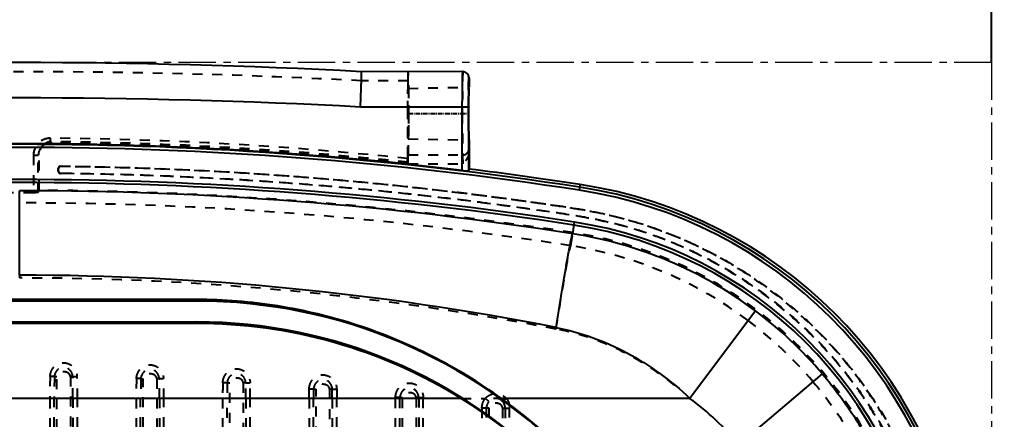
# Model space of a CAD drawing. Header units: millimetres. Extents: x 1937 to 4271, y -9032 to 1737.
# Drawn here: x 2791.8 to 2951.5, y 17.4 to 83 of the extents above; entities that cross this region are included whole.
import ezdxf

# ---------------------------------------------------------------- set-up
doc = ezdxf.new("R2010")
doc.units = ezdxf.units.MM
doc.header["$LTSCALE"] = 16.335
doc.header["$PDMODE"] = 3
doc.header["$PDSIZE"] = 0.3125
doc.linetypes.add('CENTER', pattern=[0.6, 0.375, -0.075, 0.075, -0.075])
doc.linetypes.add('HIDDEN', pattern=[0.2, 0.1, -0.1])
doc.layers.get('0').update_dxf_attribs({"linetype": 'CONTINUOUS'})
doc.layers.get('Defpoints').update_dxf_attribs({"linetype": 'CONTINUOUS'})
doc.layers.add('center', color=1, linetype='CENTER', lineweight=9)
doc.layers.add('DEFAULT_2', color=8, linetype='HIDDEN')
doc.styles.get("Standard").update_dxf_attribs({"font": 'txt', "width": 0.8})
doc.dimstyles.get("Standard").update_dxf_attribs({"dimtxt": 0.15625, "dimasz": 0.1875, "dimexe": 0.125, "dimexo": 0.0625, "dimtad": 0, "dimtih": 1, "dimtoh": 1, "dimdsep": 46, "dimtxsty": 'Standard', "dimcen": 0.09, "dimadec": 0, "dimazin": 0, "dimtp": 0.01, "dimtm": 0.01, "dimtfac": 1, "dimtofl": 0, "dimtmove": 0, "dimatfit": 3, "dimfxl": 0, "dimtolj": 1, "dimarcsym": 0})

# ---------------------------------------------------------------- blocks, each defined once
blk = doc.blocks.new('*D0')
at = {"color": 6, "lineweight": -2}
for p, q in [((2632.11, 75.97), (2632.11, 106.01)), ((2642.11, 106.01), (2702.04, 106.01)), ((2941.48, 106.01), (2739.37, 106.01)), ((2951.48, 75.97), (2951.48, 106.01))]:
    blk.add_line(p, q, dxfattribs=at)
at = {"color": 6}
for points in [[(2642.11, 107.68), (2642.11, 104.34), (2632.11, 106.01)], [(2941.48, 107.68), (2941.48, 104.34), (2951.48, 106.01)]]:
    blk.add_solid(points, dxfattribs=at)
at = {"layer": 'Defpoints', "color": 0}
for p in [(2632.11, 106.01), (2632.11, 75.97), (2951.48, 75.97, 0)]:
    blk.add_point(p, dxfattribs=at)
at = {"color": 4, "insert": (2720.71, 106.01), "char_height": 10, "attachment_point": 5}
blk.add_mtext('\\A1;319.38', dxfattribs=at)

msp = doc.modelspace()

# ---------------------------------------------------------------- linework, layer by layer
at = {"color": 7, "linetype": 'Continuous'}
for p, q in [((2847.971, 73.357), (2848.001, 74.482)), ((2848.001, 74.489), (2848.001, 74.482)), ((2864.646, 74.489), (2848.001, 74.482)), ((2864.631, 74.482), (2864.646, 74.489)), ((2865.631, 73.482), (2865.646, 73.489)), ((2865.646, 73.489), (2865.646, 71.921)), ((2847.847, 68.682), (2847.971, 73.357)), ((2865.548, 68.682), (2847.847, 68.682)), ((2864.548, 58.28), (2864.548, 68.682)), ((2865.548, 68.682), (2865.548, 58.21)), ((2865.646, 63.272), (2865.646, 58.495)), ((2865.646, 58.495), (2865.548, 58.21)), ((2883.772, 55.032), (2883.916, 55.967)), ((2791.796, 41.094), (2791.796, 54.945)), ((2882.674, 47.895), (2882.967, 49.802)), ((2820.896, 37.092), (2762.696, 37.092)), ((2820.896, 36.833), (2762.696, 36.833)), ((2820.896, 36.833), (2820.896, 37.092)), ((2912.685, 35.249), (2901.939, 20.877)), ((2762.696, 33.423), (2820.896, 33.423)), ((2762.696, 33.22), (2820.896, 33.22)), ((2820.896, 33.22), (2820.896, 33.423)), ((2910.005, 13.292), (2923.69, 24.899)), ((2864.373, 20.877), (2719.219, 20.877)), ((2901.939, 20.877), (2870.967, 20.877))]:
    msp.add_line(p, q, dxfattribs=at)
for centre, radius, start, end in [((2791.796, -986.181), 1062.151, 86.96671, 93.03329), ((2864.631, 73.482), 1, 0.00712, 89.98758), ((2864.646, 73.489), 1, 0.01038, 89.99978), ((3107.262, 68.723), 241.714, 179.34361, 180.00962), ((2791.796, -986.181), 1056.351, 86.958387, 93.041613), ((2791.796, -542.617), 605.184, 81.250995, 98.749005), ((2791.796, -542.617), 605.285, 83.09667, 97.681099), ((2791.796, -542.617), 604.685, 81.250995, 98.749005), ((2791.796, -542.617), 605.631, 81.250995, 82.995986), ((2791.796, -542.617), 599.393, 81.250995, 98.749005), ((2791.796, -542.617), 598.895, 81.250995, 98.749005), ((2872.446, -18.566), 75.411, 8.97361, 81.25099), ((2791.66, -536.047), 590.992, 81.141101, 89.986831), ((2872.446, -18.566), 74.465, 8.97361, 81.25099), ((2872.446, -18.566), 74.964, 8.97361, 81.25099), ((2872.446, -18.566), 69.173, 8.97361, 81.25099), ((2872.446, -18.566), 68.675, 8.97361, 81.25099), ((2872.303, -18.65), 67.348, 53.15878, 81.14169), ((2791.545, -418.664), 459.758, 78.91457, 89.96879), ((2820.896, -49.022), 85.855, 0, 90), ((2872.446, -18.566), 67.196, 40.30441, 53.21341), ((2820.896, -49.022), 82.445, 0, 90), ((2820.896, -49.022), 82.317, 0, 58.11868), ((2820.896, -49.022), 85.983, 0, 54.38456), ((2872.446, -18.566), 49.251, 40.30441, 53.21341)]:
    msp.add_arc(centre, radius, start, end, dxfattribs=at)
for points, knots in [([(2864.548, 68.682), (2864.548, 69.057), (2864.549, 69.793), (2864.553, 70.862), (2864.561, 71.848), (2864.569, 72.6), (2864.578, 73.133), (2864.584, 73.472), (2864.591, 73.764), (2864.598, 74.009), (2864.606, 74.202), (2864.612, 74.332), (2864.618, 74.407), (2864.622, 74.445), (2864.626, 74.467), (2864.628, 74.48), (2864.631, 74.482)], [0, 0, 0, 0, 0.1937989, 0.3805943, 0.5526855, 0.7037613, 0.7696352, 0.8281692, 0.8787953, 0.921081, 0.9546045, 0.9790222, 0.9877625, 0.994169, 0.9982342, 1, 1, 1, 1]), ([(2865.563, 71.492), (2865.565, 71.637), (2865.569, 71.912), (2865.576, 72.302), (2865.584, 72.641), (2865.592, 72.927), (2865.599, 73.129), (2865.606, 73.26), (2865.611, 73.336), (2865.616, 73.395), (2865.619, 73.439), (2865.625, 73.464), (2865.627, 73.48), (2865.631, 73.482)], [0, 0, 0, 0, 0.2184594, 0.4147317, 0.5860182, 0.7299113, 0.8445999, 0.8904459, 0.9283913, 0.9583552, 0.9802717, 0.9941031, 1, 1, 1, 1]), ([(2865.57, 67.597), (2865.57, 67.877), (2865.571, 68.429), (2865.575, 69.23), (2865.582, 69.968), (2865.59, 70.531), (2865.598, 70.928), (2865.603, 71.18), (2865.61, 71.398), (2865.616, 71.579), (2865.623, 71.721), (2865.629, 71.816), (2865.634, 71.87), (2865.638, 71.898), (2865.641, 71.911), (2865.644, 71.921), (2865.646, 71.921)], [0, 0, 0, 0, 0.1947731, 0.3824301, 0.5551573, 0.7065486, 0.7724377, 0.8308821, 0.8813085, 0.9232823, 0.9563795, 0.9802597, 0.9886945, 0.9947759, 0.9985073, 1, 1, 1, 1]), ([(2865.646, 63.272), (2865.644, 63.272), (2865.641, 63.282), (2865.638, 63.295), (2865.634, 63.323), (2865.629, 63.377), (2865.623, 63.472), (2865.616, 63.614), (2865.61, 63.795), (2865.603, 64.013), (2865.598, 64.265), (2865.59, 64.662), (2865.582, 65.225), (2865.575, 65.963), (2865.571, 66.764), (2865.57, 67.316), (2865.57, 67.597)], [0, 0, 0, 0, 0.0014933, 0.0052251, 0.011307, 0.0197421, 0.0436226, 0.0767199, 0.1186935, 0.1691198, 0.2275639, 0.2934529, 0.4448439, 0.6175707, 0.8052273, 1, 1, 1, 1]), ([(2864.548, 58.28), (2864.673, 58.264), (2864.856, 58.244), (2865.09, 58.222), (2865.239, 58.21), (2865.362, 58.202), (2865.454, 58.199), (2865.512, 58.2), (2865.538, 58.204), (2865.547, 58.207), (2865.548, 58.21)], [0, 0, 0, 0, 0.3776456, 0.5489938, 0.6996782, 0.8240143, 0.917441, 0.9762554, 0.9922968, 1, 1, 1, 1]), ([(2879.944, 32.516), (2880.09, 33.433), (2880.383, 35.266), (2880.825, 37.973), (2881.257, 40.548), (2881.658, 42.864), (2881.967, 44.576), (2882.186, 45.731), (2882.32, 46.415), (2882.436, 46.968), (2882.53, 47.391), (2882.605, 47.686), (2882.65, 47.84), (2882.674, 47.895)], [0, 0, 0, 0, 0.1783258, 0.3565287, 0.5265791, 0.6797216, 0.8077533, 0.8606598, 0.9054045, 0.9415544, 0.9692082, 0.9886031, 1, 1, 1, 1]), ([(2870.967, 20.877), (2867.346, 23.471), (2859.701, 28.117), (2847.311, 33.244), (2834.273, 36.385), (2825.35, 37.092), (2820.896, 37.092)], [0, 0, 0, 0, 0.2500596, 0.4999642, 0.7499153, 1, 1, 1, 1]), ([(2820.896, 33.22), (2828.502, 33.22), (2843.787, 31.12), (2857.915, 24.894), (2864.373, 20.877)], [0, 0, 0, 0, 0.5000466, 1, 1, 1, 1]), ([(2879.944, 32.516), (2881.958, 32.123), (2885.957, 31.013), (2893.641, 27.595), (2898.832, 23.79), (2901.939, 20.877)], [0, 0, 0, 0, 0.2445622, 0.492362, 1, 1, 1, 1]), ([(2923.69, 24.899), (2925.671, 22.564), (2929.323, 17.622), (2933.746, 9.542), (2937.029, 0.937), (2938.413, -5.05), (2938.896, -8.073)], [0, 0, 0, 0, 0.2500734, 0.5000434, 0.7499946, 1, 1, 1, 1])]:
    msp.add_open_spline(points, degree=3, knots=knots, dxfattribs=at)
at = {"layer": 'center'}
for q in [(2632.107, 75.97), (2951.484, -223.901)]:
    msp.add_line((2951.484, 75.97, 0), q, dxfattribs=at)
at = {"layer": 'DEFAULT_2', "color": 8, "linetype": 'HIDDEN'}
for p, q in [((2855.646, 72.989), (2855.646, 74.489)), ((2847.847, 68.682), (2847.961, 72.982)), ((2847.961, 72.982), (2847.961, 72.989)), ((2855.646, 72.989), (2847.961, 72.989)), ((2855.646, 72.989), (2855.631, 72.982)), ((2855.646, 71.747), (2865.646, 71.921)), ((2855.557, 68.682), (2855.557, 60.227)), ((2796.919, 62.769), (2796.925, 63.568)), ((2796.919, 62.769), (2797.068, 62.991)), ((2855.646, 63.447), (2865.646, 63.272)), ((2794.095, 60.759), (2794.894, 60.759)), ((2794.095, 60.758), (2794.095, 54.629)), ((2795.046, 60.985), (2794.894, 60.759)), ((2794.894, 54.683), (2794.894, 60.759)), ((2795.046, 55.023), (2795.046, 60.985)), ((2795.386, 62.102), (2795.235, 61.877)), ((2855.667, 60.815), (2864.627, 60.815)), ((2855.571, 59.42), (2855.646, 59.64)), ((2855.646, 59.339), (2855.646, 59.639)), ((2855.646, 59.339), (2864.663, 59.339)), ((2798.146, 58.577), (2798.188, 58.513)), ((2798.146, 58.176), (2798.146, 58.576)), ((2798.188, 58.239), (2798.146, 58.176)), ((2798.188, 58.239), (2798.188, 58.513)), ((2798.583, 57.839), (2798.541, 57.776)), ((2798.55, 58.976), (2798.592, 58.913)), ((2794.894, 54.683), (2795.046, 55.023)), ((2882.371, 45.924), (2882.674, 47.895)), ((2791.796, 41.094), (2791.796, 40.639)), ((2797.544, 24.448), (2797.936, 24.448)), ((2797.936, -154.041), (2797.936, 24.448)), ((2800.156, 24.448), (2800.156, -154.041)), ((2800.548, 24.448), (2800.156, 24.448)), ((2811.737, 24.103), (2812.136, 24.103)), ((2812.136, -153.696), (2812.136, 24.103)), ((2814.356, 24.103), (2814.356, -153.696)), ((2814.755, 24.103), (2814.356, 24.103)), ((2825.925, 23.416), (2826.336, 23.416)), ((2826.336, -153.01), (2826.336, 23.416)), ((2828.556, 23.416), (2828.556, -153.01)), ((2828.966, 23.416), (2828.556, 23.416)), ((2839.37, 20.877), (2839.382, 22.405)), ((2840.11, 22.387), (2840.536, 22.387)), ((2840.536, -151.98), (2840.536, 22.387)), ((2842.756, 22.387), (2842.756, -151.98)), ((2843.182, 22.387), (2842.756, 22.387)), ((2843.91, 22.405), (2843.922, 20.877)), ((2796.77, 20.877), (2796.77, -150.471)), ((2797.508, -150.471), (2797.508, 20.877)), ((2800.584, 20.936), (2800.584, -150.471)), ((2801.322, -150.471), (2801.322, 20.877)), ((2810.97, 20.877), (2810.97, -150.471)), ((2811.708, -150.471), (2811.708, 20.877)), ((2814.784, 20.924), (2814.784, -150.471)), ((2815.522, -150.471), (2815.522, 20.877)), ((2825.17, 20.877), (2825.17, -150.471)), ((2825.913, -60.709), (2825.908, 20.877)), ((2828.984, 20.877), (2828.984, -150.471)), ((2829.722, -150.471), (2829.722, 20.877)), ((2839.37, 20.877), (2839.37, -150.471)), ((2840.108, -150.471), (2840.108, 20.877)), ((2843.184, 20.877), (2843.184, -150.471)), ((2843.922, -150.471), (2843.922, 20.877)), ((2853.57, -150.608), (2853.57, 21.014)), ((2854.308, 20.877), (2854.308, 21.013)), ((2854.308, 21.013), (2854.736, 21.013)), ((2854.308, -150.606), (2854.308, 20.877)), ((2854.736, -150.606), (2854.736, 21.013)), ((2856.956, 21.013), (2856.956, -150.606)), ((2857.384, 21.013), (2856.956, 21.013)), ((2857.384, 21.013), (2857.384, -150.471)), ((2858.122, -150.608), (2858.122, 21.014)), ((2864.373, 20.877), (2868.334, 20.877)), ((2868.921, 20.381), (2868.334, 20.877)), ((2871.17, 20.381), (2871.757, 20.877)), ((2867.77, 19.292), (2867.77, -148.885)), ((2868.936, 19.292), (2867.77, 19.292)), ((2868.508, -148.885), (2868.508, 19.292)), ((2868.936, -148.885), (2868.936, 19.292)), ((2871.156, 19.292), (2871.156, -148.885)), ((2871.156, 19.292), (2872.322, 19.292)), ((2871.584, 19.292), (2871.584, -148.885)), ((2872.322, -148.885), (2872.322, 19.292))]:
    msp.add_line(p, q, dxfattribs=at)
at = {"layer": 'DEFAULT_2', "color": 1, "linetype": 'CENTER', "ltscale": 0.124395}
msp.add_line((2855.646, 67.597), (2865.646, 67.597), dxfattribs=at)
at = {"layer": 'DEFAULT_2', "color": 8, "linetype": 'HIDDEN'}
for centre, radius, start, end in [((2791.796, -986.181), 1060.651, 86.964565, 93.035435), ((2945.597, 69.22), 80.017, 178.6578, 179.34297), ((2902.973, 70.214), 37.382, 178.24148, 178.64979), ((3105.394, 67.605), 239.823, 179.74066, 180.00195), ((3047.406, 67.932), 181.835, 179.40958, 179.68482), ((3007.136, 68.345), 141.563, 179.27444, 179.40877), ((3106.162, 67.594), 240.591, 179.99929, 180.31745), ((3056.601, 67.333), 191.03, 180.32176, 180.58275), ((3011.844, 66.902), 146.271, 180.59209, 180.72341), ((2906.427, 65.073), 40.838, 181.36737, 181.73963), ((2796.904, 60.759), 2.809, 89.58174, 180.00713), ((2797.053, 60.985), 2.007, 112.35607, 179.9656), ((2797.056, 60.967), 2.025, 94.99806, 112.25869), ((2797.051, 61.02), 1.972, 89.51613, 94.9764), ((2791.796, -542.617), 605.407, 83.953066, 89.51518), ((2791.796, -542.617), 606.206, 83.962462, 89.515266), ((2791.796, -542.617), 605.631, 83.948207, 89.501253), ((2798.545, 58.577), 0.399, 89.35002, 180.06226), ((2798.545, 58.176), 0.399, 179.93978, 269.36193), ((2798.587, 58.514), 0.399, 89.34584, 180.06231), ((2798.587, 58.238), 0.399, 179.93987, 269.35798), ((2791.796, -542.617), 597.247, 89.779451, 90.220549), ((2791.796, -542.617), 597.649, 81.250995, 89.688426), ((2791.66, -536.047), 588.998, 81.140732, 89.986791), ((2872.446, -18.566), 67.429, 8.97361, 81.25099), ((2872.303, -18.65), 65.355, 53.15712, 81.13833), ((2791.559, -429.359), 469.998, 79.16077, 89.97118), ((2872.446, -18.566), 65.202, 40.30442, 53.21341), ((2883.434, 20.969), 86.664, 177.67227, 180.06068), ((2966.495, 20.973), 168.987, 178.82169, 180.0202), ((2631.547, 20.973), 169.037, 359.98762, 1.17781), ((2714.635, 20.973), 86.687, 359.93696, 2.32447), ((2899.328, 20.948), 88.358, 177.92995, 180.04593), ((2984.311, 20.945), 172.603, 178.95168, 180.02241), ((2642.311, 20.947), 172.473, 359.99217, 1.04833), ((2727.124, 20.947), 88.398, 359.95462, 2.06985), ((2916.46, 20.912), 91.291, 178.40926, 180.02143), ((3004.263, 20.91), 178.355, 179.19491, 180.01055), ((2650.566, 20.91), 178.418, 359.98957, 0.80493), ((2738.396, 20.911), 91.326, 359.97869, 1.59022), ((3024.642, 20.884), 184.534, 179.53341, 180.0021), ((2658.62, 20.884), 184.564, 359.99795, 0.46656), ((2870.046, 19.366), 1.514, 42.06424, 137.94085)]:
    msp.add_arc(centre, radius, start, end, dxfattribs=at)
for points, knots in [([(2855.667, 60.815), (2855.678, 60.929), (2855.693, 61.231), (2855.712, 61.787), (2855.729, 62.542), (2855.749, 63.865), (2855.761, 65.351), (2855.766, 66.948), (2855.766, 68.208), (2855.762, 69.447), (2855.755, 70.622), (2855.743, 71.694), (2855.731, 72.506), (2855.719, 73.077), (2855.71, 73.437), (2855.701, 73.747), (2855.691, 74.004), (2855.681, 74.206), (2855.671, 74.34), (2855.663, 74.417), (2855.658, 74.456), (2855.654, 74.476), (2855.649, 74.489), (2855.646, 74.489)], [0, 0, 0, 0, 0.0250868, 0.0662498, 0.1220682, 0.1906592, 0.3564087, 0.4479075, 0.5410455, 0.6326373, 0.7195558, 0.7988367, 0.8677574, 0.8975939, 0.9239875, 0.9467116, 0.9655896, 0.980449, 0.9911549, 0.9949322, 0.9976539, 0.9993237, 1, 1, 1, 1]), ([(2864.646, 74.489), (2864.643, 74.489), (2864.639, 74.473), (2864.634, 74.452), (2864.63, 74.408), (2864.625, 74.352), (2864.62, 74.277), (2864.613, 74.147), (2864.605, 73.944), (2864.596, 73.656), (2864.588, 73.309), (2864.58, 72.908), (2864.573, 72.455), (2864.566, 71.955), (2864.558, 71.21), (2864.55, 70.2), (2864.546, 69.286), (2864.544, 68.768), (2864.544, 68.682)], [0, 0, 0, 0, 0.001671, 0.0060449, 0.0132238, 0.0232077, 0.0359843, 0.0515357, 0.0907936, 0.1405724, 0.2004327, 0.2697901, 0.3479654, 0.4342403, 0.527746, 0.7327897, 0.9554331, 1, 1, 1, 1]), ([(2865.646, 73.489), (2865.643, 73.489), (2865.639, 73.478), (2865.636, 73.462), (2865.631, 73.43), (2865.624, 73.365), (2865.616, 73.251), (2865.608, 73.08), (2865.599, 72.861), (2865.591, 72.597), (2865.583, 72.29), (2865.573, 71.803), (2865.562, 71.109), (2865.553, 70.193), (2865.546, 69.188), (2865.543, 68.128), (2865.543, 67.05), (2865.547, 65.682), (2865.557, 64.41), (2865.575, 63.277), (2865.589, 62.631), (2865.605, 62.155), (2865.618, 61.896), (2865.627, 61.799)], [0, 0, 0, 0, 0.0006219, 0.0022274, 0.0048868, 0.0086047, 0.0192, 0.033959, 0.0527473, 0.0753933, 0.1017217, 0.1315062, 0.2003609, 0.2796239, 0.366568, 0.4582221, 0.5514511, 0.6430597, 0.8090468, 0.8777455, 0.9336529, 0.9748824, 1, 1, 1, 1]), ([(2855.631, 72.982), (2855.629, 72.981), (2855.627, 72.971), (2855.623, 72.955), (2855.62, 72.927), (2855.614, 72.87), (2855.608, 72.775), (2855.602, 72.631), (2855.595, 72.45), (2855.589, 72.233), (2855.583, 71.982), (2855.576, 71.587), (2855.568, 71.029), (2855.562, 70.298), (2855.558, 69.506), (2855.557, 68.96), (2855.557, 68.682)], [0, 0, 0, 0, 0.0018297, 0.005921, 0.0123416, 0.0210897, 0.0455133, 0.0790383, 0.1213246, 0.1719491, 0.230478, 0.2963439, 0.4473966, 0.6194591, 0.8062272, 1, 1, 1, 1]), ([(2855.573, 67.597), (2855.573, 67.866), (2855.574, 68.396), (2855.578, 69.164), (2855.585, 69.872), (2855.592, 70.412), (2855.6, 70.794), (2855.605, 71.036), (2855.611, 71.244), (2855.617, 71.418), (2855.624, 71.555), (2855.63, 71.646), (2855.635, 71.698), (2855.638, 71.724), (2855.641, 71.737), (2855.644, 71.747), (2855.646, 71.747)], [0, 0, 0, 0, 0.1947775, 0.3824488, 0.5551729, 0.7065553, 0.7724403, 0.8308838, 0.8813076, 0.9232782, 0.9563756, 0.9802571, 0.9886922, 0.9947739, 0.9985057, 1, 1, 1, 1]), ([(2855.646, 71.747), (2855.648, 71.747), (2855.651, 71.737), (2855.654, 71.724), (2855.657, 71.698), (2855.662, 71.646), (2855.668, 71.555), (2855.674, 71.419), (2855.681, 71.245), (2855.687, 71.037), (2855.692, 70.795), (2855.699, 70.413), (2855.707, 69.873), (2855.713, 69.165), (2855.717, 68.396), (2855.718, 67.866), (2855.718, 67.597)], [0, 0, 0, 0, 0.0014707, 0.0051763, 0.0112334, 0.0196457, 0.0434875, 0.0765534, 0.1185013, 0.1689107, 0.2273478, 0.2932344, 0.4446412, 0.6174132, 0.8051491, 1, 1, 1, 1]), ([(2865.623, 71.709), (2865.621, 71.685), (2865.616, 71.569), (2865.612, 71.453), (2865.609, 71.361)], [0, 0, 0, 0, 0.2071106, 1, 1, 1, 1]), ([(2855.646, 63.446), (2855.644, 63.447), (2855.641, 63.456), (2855.638, 63.469), (2855.635, 63.495), (2855.63, 63.547), (2855.624, 63.638), (2855.617, 63.775), (2855.611, 63.949), (2855.605, 64.157), (2855.6, 64.399), (2855.592, 64.781), (2855.585, 65.321), (2855.578, 66.029), (2855.574, 66.797), (2855.573, 67.327), (2855.573, 67.597)], [0, 0, 0, 0, 0.0014943, 0.0052261, 0.0113078, 0.0197429, 0.0436244, 0.0767218, 0.1186924, 0.1691162, 0.2275597, 0.2934447, 0.4448271, 0.6175512, 0.8052225, 1, 1, 1, 1]), ([(2855.718, 67.597), (2855.718, 67.327), (2855.717, 66.797), (2855.713, 66.028), (2855.707, 65.32), (2855.699, 64.78), (2855.692, 64.398), (2855.687, 64.156), (2855.681, 63.948), (2855.674, 63.774), (2855.668, 63.638), (2855.662, 63.547), (2855.657, 63.495), (2855.654, 63.469), (2855.651, 63.456), (2855.648, 63.446), (2855.646, 63.446)], [0, 0, 0, 0, 0.1948509, 0.3825868, 0.5553588, 0.7067656, 0.7726522, 0.8310893, 0.8814987, 0.9234466, 0.9565125, 0.9803543, 0.9887666, 0.9948237, 0.9985293, 1, 1, 1, 1]), ([(2864.543, 67.597), (2864.543, 66.813), (2864.547, 65.341), (2864.56, 63.586), (2864.578, 62.384), (2864.591, 61.7), (2864.607, 61.195), (2864.619, 60.92), (2864.627, 60.815)], [0, 0, 0, 0, 0.3463777, 0.6512038, 0.7763839, 0.8781312, 0.9534401, 1, 1, 1, 1]), ([(2865.585, 65.055), (2865.586, 64.966), (2865.59, 64.647), (2865.596, 64.328), (2865.602, 64.098)], [0, 0, 0, 0, 0.278581, 1, 1, 1, 1]), ([(2796.919, 62.769), (2796.591, 62.771), (2796.088, 62.644), (2795.545, 62.267), (2795.327, 62.014), (2795.236, 61.877)], [0, 0, 0, 0, 0.4985867, 0.7494083, 1, 1, 1, 1]), ([(2865.609, 63.833), (2865.61, 63.799), (2865.614, 63.683), (2865.618, 63.566), (2865.623, 63.484)], [0, 0, 0, 0, 0.292273, 1, 1, 1, 1]), ([(2865.623, 63.484), (2865.624, 63.453), (2865.628, 63.402), (2865.632, 63.331), (2865.639, 63.299), (2865.641, 63.272), (2865.646, 63.272)], [0, 0, 0, 0, 0.4313676, 0.7421325, 0.931207, 1, 1, 1, 1]), ([(2795.236, 61.877), (2795.182, 61.795), (2794.988, 61.452), (2794.895, 61.053), (2794.894, 60.759)], [0, 0, 0, 0, 0.2512409, 1, 1, 1, 1]), ([(2855.646, 59.64), (2855.647, 59.896), (2855.649, 60.24), (2855.659, 60.631), (2855.663, 60.767), (2855.667, 60.815)], [0, 0, 0, 0, 0.6536194, 0.8776707, 1, 1, 1, 1]), ([(2864.627, 60.815), (2864.752, 60.815), (2865.013, 60.865), (2865.352, 61.084), (2865.576, 61.417), (2865.627, 61.676), (2865.627, 61.799)], [0, 0, 0, 0, 0.2418302, 0.5026167, 0.7617511, 1, 1, 1, 1]), ([(2864.663, 59.339), (2864.663, 59.509), (2864.661, 59.83), (2864.656, 60.262), (2864.643, 60.583), (2864.637, 60.755), (2864.627, 60.815)], [0, 0, 0, 0, 0.3462249, 0.6510979, 0.8773141, 1, 1, 1, 1]), ([(2865.646, 61.331), (2865.647, 60.956), (2865.376, 60.211), (2864.902, 59.631), (2864.663, 59.339)], [0, 0, 0, 0, 0.4983213, 1, 1, 1, 1]), ([(2865.627, 61.799), (2865.629, 61.775), (2865.639, 61.619), (2865.643, 61.463), (2865.646, 61.33)], [0, 0, 0, 0, 0.1501747, 1, 1, 1, 1]), ([(2855.571, 59.42), (2855.569, 59.416), (2855.566, 59.46), (2855.565, 59.482), (2855.562, 59.569), (2855.56, 59.708), (2855.557, 59.936), (2855.557, 60.124), (2855.557, 60.227)], [0, 0, 0, 0, 0.0166577, 0.0769903, 0.1704554, 0.2938999, 0.6181192, 1, 1, 1, 1]), ([(2946.284, -64.797), (2946.284, -62.392), (2946.236, -57.584), (2946.022, -50.373), (2945.671, -43.168), (2945.18, -35.971), (2944.535, -28.787), (2943.867, -22.815), (2943.281, -18.041), (2942.673, -13.269), (2942.012, -8.501), (2941.11, -3.775), (2940.264, -0.267), (2939.233, 3.194), (2937.623, 7.733), (2935.177, 13.242), (2931.58, 19.514), (2927.358, 25.383), (2922.556, 30.789), (2917.225, 35.674), (2911.416, 39.982), (2905.195, 43.674), (2898.636, 46.724), (2891.794, 49.073), (2884.734, 50.619), (2878.784, 51.501), (2874.014, 52.154), (2869.247, 52.794), (2863.286, 53.553), (2856.122, 54.377), (2848.947, 55.106), (2839.367, 55.959), (2827.375, 56.816), (2812.964, 57.499), (2803.349, 57.722), (2798.541, 57.776)], [0, 0, 0, 0, 0.0312382, 0.0624793, 0.0937235, 0.1249661, 0.1561991, 0.1874288, 0.2030517, 0.2186839, 0.2499458, 0.2655609, 0.2811806, 0.2968156, 0.3124589, 0.3437306, 0.3749873, 0.4062448, 0.4375077, 0.4687715, 0.5000281, 0.5313007, 0.5626037, 0.5938657, 0.6250824, 0.6563636, 0.6720048, 0.6876318, 0.7188599, 0.7500851, 0.7813237, 0.8125676, 0.8750458, 0.9375223, 1, 1, 1, 1]), ([(2798.55, 58.976), (2803.399, 58.922), (2813.096, 58.696), (2825.207, 58.12), (2834.885, 57.484), (2842.137, 56.919), (2849.382, 56.267), (2856.618, 55.525), (2862.641, 54.839), (2867.454, 54.244), (2871.06, 53.769), (2874.663, 53.274), (2878.266, 52.78), (2881.868, 52.269), (2886.65, 51.464), (2892.566, 50.092), (2899.441, 47.675), (2906.041, 44.59), (2912.291, 40.843), (2918.127, 36.483), (2923.49, 31.55), (2928.323, 26.099), (2932.576, 20.184), (2935.601, 14.918), (2937.69, 10.54), (2939.086, 7.179), (2940.312, 3.752), (2941.367, 0.269), (2942.222, -3.269), (2942.895, -6.844), (2943.465, -10.437), (2944.141, -15.24), (2944.921, -21.251), (2945.712, -28.483), (2946.358, -35.728), (2946.861, -42.985), (2947.34, -52.673), (2947.484, -59.948), (2947.484, -64.797)], [0, 0, 0, 0, 0.0624997, 0.1249992, 0.1562495, 0.1874998, 0.2187501, 0.2500002, 0.2812507, 0.2968758, 0.3125004, 0.3281255, 0.3437516, 0.3593771, 0.3750041, 0.4062545, 0.4375047, 0.4687532, 0.5000009, 0.5312477, 0.5624938, 0.5937393, 0.6249845, 0.6562303, 0.671858, 0.6874853, 0.7031152, 0.7187452, 0.7343696, 0.7499981, 0.7656267, 0.7812512, 0.8125012, 0.8437513, 0.8750016, 0.9062518, 0.9375021, 1, 1, 1, 1]), ([(2798.583, 57.839), (2803.394, 57.784), (2813.016, 57.56), (2825.032, 56.99), (2834.635, 56.362), (2841.831, 55.803), (2849.02, 55.159), (2856.2, 54.428), (2863.371, 53.61), (2870.532, 52.71), (2876.488, 51.874), (2881.253, 51.2), (2884.816, 50.623), (2888.356, 49.915), (2891.852, 49.011), (2895.294, 47.92), (2898.678, 46.661), (2901.993, 45.228), (2906.307, 43.093), (2911.486, 40.014), (2917.288, 35.701), (2922.617, 30.817), (2927.417, 25.411), (2931.637, 19.542), (2935.233, 13.271), (2937.677, 7.764), (2939.287, 3.228), (2940.32, -0.233), (2941.164, -3.743), (2941.835, -7.291), (2942.371, -10.86), (2942.871, -14.434), (2943.356, -18.01), (2943.8, -21.591), (2944.206, -25.177), (2944.702, -29.963), (2945.235, -35.954), (2945.732, -43.155), (2946.205, -52.767), (2946.347, -59.985), (2946.347, -64.797)], [0, 0, 0, 0, 0.0625003, 0.1250002, 0.1562506, 0.1875009, 0.2187513, 0.2500015, 0.2812517, 0.3125019, 0.3437521, 0.3593771, 0.3750041, 0.3906307, 0.4062569, 0.4218864, 0.4375143, 0.4531417, 0.4687698, 0.5000153, 0.5312608, 0.5625064, 0.5937519, 0.6249974, 0.656243, 0.6874882, 0.7031164, 0.7187439, 0.734371, 0.7499976, 0.7656229, 0.7812493, 0.7968741, 0.8124989, 0.8281244, 0.84375, 0.8750001, 0.9062506, 0.9375012, 1, 1, 1, 1]), ([(2947.421, -64.797), (2947.421, -59.95), (2947.278, -52.68), (2946.799, -42.998), (2946.296, -35.745), (2945.757, -29.71), (2945.256, -24.89), (2944.845, -21.278), (2944.396, -17.671), (2943.905, -14.069), (2943.397, -10.47), (2942.857, -6.875), (2942.171, -3.304), (2941.306, 0.229), (2940.259, 3.712), (2938.628, 8.278), (2936.158, 13.822), (2932.532, 20.136), (2928.282, 26.048), (2923.453, 31.498), (2918.095, 36.428), (2912.263, 40.787), (2907.057, 43.907), (2902.72, 46.075), (2899.388, 47.533), (2895.985, 48.817), (2892.524, 49.934), (2889.009, 50.869), (2885.445, 51.596), (2881.859, 52.19), (2878.262, 52.719), (2874.661, 53.216), (2871.06, 53.707), (2867.456, 54.179), (2862.646, 54.774), (2856.627, 55.462), (2849.394, 56.202), (2842.154, 56.855), (2834.906, 57.419), (2825.233, 58.056), (2813.129, 58.632), (2803.438, 58.858), (2798.592, 58.913)], [0, 0, 0, 0, 0.0624986, 0.0937491, 0.1249995, 0.1562495, 0.171875, 0.1875005, 0.2031253, 0.2187497, 0.2343764, 0.2500022, 0.2656277, 0.2812557, 0.2968832, 0.312511, 0.3437565, 0.375002, 0.4062474, 0.4374929, 0.4687384, 0.4999839, 0.5312293, 0.5468574, 0.5624847, 0.578112, 0.5937422, 0.6093689, 0.6249938, 0.6406234, 0.6562488, 0.6718731, 0.6874982, 0.7031234, 0.7187485, 0.7499987, 0.7812489, 0.8124992, 0.8437495, 0.8749999, 0.9374998, 1, 1, 1, 1]), ([(2794.894, 54.683), (2794.891, 54.676), (2794.864, 54.668), (2794.818, 54.657), (2794.742, 54.648), (2794.645, 54.64), (2794.526, 54.633), (2794.34, 54.627), (2794.195, 54.625), (2794.095, 54.625)], [0, 0, 0, 0, 0.0289264, 0.0907852, 0.1850396, 0.3089685, 0.4581645, 0.6278368, 1, 1, 1, 1]), ([(2879.944, 32.254), (2880.076, 33.086), (2880.341, 34.743), (2880.74, 37.181), (2881.127, 39.483), (2881.483, 41.536), (2881.755, 43.043), (2881.947, 44.053), (2882.064, 44.646), (2882.164, 45.125), (2882.246, 45.49), (2882.311, 45.744), (2882.35, 45.877), (2882.371, 45.924)], [0, 0, 0, 0, 0.181967, 0.3626186, 0.5335895, 0.6862195, 0.8126049, 0.8644705, 0.9081591, 0.94333, 0.970154, 0.988935, 1, 1, 1, 1]), ([(2901.939, 20.877), (2898.823, 23.733), (2893.623, 27.452), (2885.951, 30.787), (2881.956, 31.87), (2879.944, 32.254)], [0, 0, 0, 0, 0.5063772, 0.7545534, 1, 1, 1, 1]), ([(2796.841, 24.489), (2796.853, 24.777), (2796.974, 25.353), (2797.449, 26.098), (2798.175, 26.606), (2799.044, 26.786), (2799.913, 26.607), (2800.642, 26.1), (2801.118, 25.354), (2801.239, 24.777), (2801.251, 24.489)], [0, 0, 0, 0, 0.1249982, 0.2499162, 0.3747787, 0.4997145, 0.6247205, 0.7497398, 0.8748693, 1, 1, 1, 1]), ([(2800.548, 24.448), (2800.537, 24.84), (2800.208, 25.633), (2799.045, 26.109), (2797.883, 25.632), (2797.555, 24.84), (2797.544, 24.448)], [0, 0, 0, 0, 0.256619, 0.5002793, 0.7436199, 1, 1, 1, 1]), ([(2811.027, 24.14), (2811.038, 24.43), (2811.158, 25.011), (2811.635, 25.763), (2812.366, 26.277), (2813.243, 26.459), (2814.12, 26.279), (2814.855, 25.766), (2815.334, 25.013), (2815.453, 24.431), (2815.464, 24.14)], [0, 0, 0, 0, 0.1249136, 0.2497402, 0.3745969, 0.4995747, 0.6245977, 0.749675, 0.8748661, 1, 1, 1, 1]), ([(2814.755, 24.103), (2814.745, 24.498), (2814.416, 25.296), (2813.245, 25.776), (2812.075, 25.295), (2811.747, 24.498), (2811.737, 24.103)], [0, 0, 0, 0, 0.25644, 0.5001687, 0.7437008, 1, 1, 1, 1]), ([(2825.205, 23.446), (2825.213, 23.74), (2825.331, 24.331), (2825.813, 25.096), (2826.555, 25.617), (2827.444, 25.803), (2828.333, 25.62), (2829.077, 25.098), (2829.561, 24.333), (2829.678, 23.74), (2829.687, 23.446)], [0, 0, 0, 0, 0.1250017, 0.2499174, 0.3747487, 0.4997046, 0.6246963, 0.7497364, 0.874862, 1, 1, 1, 1]), ([(2797.544, 24.448), (2797.494, 24.452), (2797.26, 24.469), (2797.026, 24.481), (2796.841, 24.489)], [0, 0, 0, 0, 0.2131294, 1, 1, 1, 1]), ([(2800.156, 24.448), (2800.156, 24.572), (2800.067, 24.823), (2799.777, 25.074), (2799.425, 25.217), (2799.046, 25.263), (2798.667, 25.217), (2798.315, 25.074), (2798.025, 24.823), (2797.936, 24.572), (2797.936, 24.448)], [0, 0, 0, 0, 0.124428, 0.2484839, 0.3736333, 0.4999918, 0.6263554, 0.7514999, 0.8755596, 1, 1, 1, 1]), ([(2800.548, 24.448), (2800.598, 24.452), (2800.832, 24.469), (2801.066, 24.481), (2801.25, 24.489)], [0, 0, 0, 0, 0.2128128, 1, 1, 1, 1]), ([(2811.737, 24.103), (2811.687, 24.107), (2811.45, 24.122), (2811.214, 24.133), (2811.027, 24.14)], [0, 0, 0, 0, 0.2123272, 1, 1, 1, 1]), ([(2814.356, 24.103), (2814.356, 24.212), (2814.282, 24.443), (2814.02, 24.705), (2813.656, 24.866), (2813.244, 24.922), (2812.832, 24.865), (2812.469, 24.703), (2812.209, 24.441), (2812.136, 24.212), (2812.136, 24.103)], [0, 0, 0, 0, 0.1092236, 0.2289693, 0.3608369, 0.5005891, 0.6402187, 0.7717915, 0.8911307, 1, 1, 1, 1]), ([(2814.755, 24.103), (2814.805, 24.107), (2815.041, 24.122), (2815.278, 24.133), (2815.464, 24.14)], [0, 0, 0, 0, 0.2118266, 1, 1, 1, 1]), ([(2828.966, 23.416), (2828.958, 23.815), (2828.629, 24.624), (2827.445, 25.111), (2826.262, 24.623), (2825.934, 23.815), (2825.925, 23.416)], [0, 0, 0, 0, 0.2563141, 0.5002414, 0.7439456, 1, 1, 1, 1]), ([(2828.556, 23.416), (2828.556, 23.541), (2828.467, 23.792), (2828.177, 24.043), (2827.825, 24.186), (2827.446, 24.232), (2827.067, 24.186), (2826.715, 24.043), (2826.425, 23.792), (2826.336, 23.541), (2826.336, 23.416)], [0, 0, 0, 0, 0.124428, 0.2484839, 0.3736333, 0.4999918, 0.6263554, 0.7514999, 0.8755596, 1, 1, 1, 1]), ([(2839.382, 22.405), (2839.386, 22.704), (2839.501, 23.307), (2839.987, 24.087), (2840.741, 24.619), (2841.644, 24.807), (2842.548, 24.62), (2843.303, 24.088), (2843.791, 23.308), (2843.904, 22.704), (2843.91, 22.405)], [0, 0, 0, 0, 0.1250188, 0.2499519, 0.3747788, 0.4997068, 0.6246636, 0.7497063, 0.8748456, 1, 1, 1, 1]), ([(2825.925, 23.416), (2825.875, 23.419), (2825.635, 23.432), (2825.395, 23.441), (2825.205, 23.446)], [0, 0, 0, 0, 0.2109626, 1, 1, 1, 1]), ([(2828.966, 23.416), (2829.017, 23.419), (2829.257, 23.432), (2829.497, 23.441), (2829.687, 23.446)], [0, 0, 0, 0, 0.2101519, 1, 1, 1, 1]), ([(2840.114, 22.387), (2840.063, 22.389), (2839.819, 22.396), (2839.575, 22.402), (2839.382, 22.405)], [0, 0, 0, 0, 0.2095146, 1, 1, 1, 1]), ([(2843.178, 22.387), (2843.173, 22.79), (2842.844, 23.612), (2841.645, 24.106), (2840.447, 23.611), (2840.119, 22.79), (2840.114, 22.387)], [0, 0, 0, 0, 0.2560786, 0.5002506, 0.7442041, 1, 1, 1, 1]), ([(2842.756, 22.387), (2842.756, 22.511), (2842.667, 22.763), (2842.377, 23.013), (2842.025, 23.156), (2841.646, 23.202), (2841.267, 23.156), (2840.915, 23.013), (2840.625, 22.763), (2840.536, 22.511), (2840.536, 22.387)], [0, 0, 0, 0, 0.124428, 0.2484839, 0.3736333, 0.4999918, 0.6263554, 0.7514999, 0.8755596, 1, 1, 1, 1]), ([(2843.178, 22.387), (2843.229, 22.389), (2843.473, 22.396), (2843.717, 22.401), (2843.91, 22.405)], [0, 0, 0, 0, 0.20834, 1, 1, 1, 1]), ([(2853.57, 21.014), (2853.568, 21.317), (2853.679, 21.93), (2854.165, 22.724), (2854.926, 23.268), (2855.842, 23.46), (2856.759, 23.27), (2857.524, 22.728), (2858.013, 21.932), (2858.123, 21.318), (2858.122, 21.014)], [0, 0, 0, 0, 0.1249238, 0.24974, 0.3745959, 0.4995143, 0.6245188, 0.7495938, 0.8748255, 1, 1, 1, 1]), ([(2857.384, 21.013), (2857.383, 21.223), (2857.299, 21.641), (2856.955, 22.168), (2856.441, 22.509), (2855.845, 22.631), (2855.249, 22.509), (2854.736, 22.168), (2854.393, 21.641), (2854.308, 21.223), (2854.308, 21.013)], [0, 0, 0, 0, 0.1296612, 0.2557286, 0.3786356, 0.5001538, 0.6215878, 0.744395, 0.8704493, 1, 1, 1, 1]), ([(2922.17, 23.609), (2924.092, 21.343), (2927.635, 16.548), (2931.928, 8.708), (2935.115, 0.359), (2936.458, -5.451), (2936.926, -8.384)], [0, 0, 0, 0, 0.2500786, 0.5000475, 0.7499947, 1, 1, 1, 1]), ([(2854.308, 21.013), (2854.257, 21.013), (2854.011, 21.014), (2853.765, 21.014), (2853.57, 21.015)], [0, 0, 0, 0, 0.2072728, 1, 1, 1, 1]), ([(2856.956, 21.013), (2856.956, 21.122), (2856.882, 21.353), (2856.62, 21.615), (2856.256, 21.776), (2855.844, 21.832), (2855.432, 21.775), (2855.069, 21.614), (2854.809, 21.352), (2854.736, 21.122), (2854.736, 21.013)], [0, 0, 0, 0, 0.1092236, 0.2289693, 0.3608369, 0.5005891, 0.6402187, 0.7717915, 0.8911307, 1, 1, 1, 1]), ([(2857.384, 21.013), (2857.435, 21.013), (2857.681, 21.014), (2857.927, 21.014), (2858.122, 21.015)], [0, 0, 0, 0, 0.2072724, 1, 1, 1, 1]), ([(2867.77, 19.292), (2867.77, 19.577), (2867.863, 20.151), (2868.15, 20.66), (2868.334, 20.877)], [0, 0, 0, 0, 0.5000626, 1, 1, 1, 1]), ([(2868.334, 20.877), (2868.543, 21.124), (2869.069, 21.537), (2869.886, 21.716), (2870.533, 21.645), (2871, 21.489), (2871.413, 21.223), (2871.647, 20.997), (2871.757, 20.877)], [0, 0, 0, 0, 0.2492942, 0.4984746, 0.6239933, 0.7493896, 0.874515, 1, 1, 1, 1]), ([(2871.757, 20.877), (2871.941, 20.66), (2872.229, 20.151), (2872.322, 19.577), (2872.322, 19.292)], [0, 0, 0, 0, 0.4998929, 1, 1, 1, 1]), ([(2868.921, 20.381), (2868.791, 20.237), (2868.583, 19.89), (2868.508, 19.492), (2868.508, 19.292)], [0, 0, 0, 0, 0.4924007, 1, 1, 1, 1]), ([(2871.156, 19.292), (2871.156, 19.416), (2871.067, 19.668), (2870.777, 19.918), (2870.425, 20.061), (2870.046, 20.107), (2869.667, 20.061), (2869.315, 19.918), (2869.025, 19.668), (2868.936, 19.416), (2868.936, 19.292)], [0, 0, 0, 0, 0.124428, 0.2484839, 0.3736333, 0.4999918, 0.6263554, 0.7514999, 0.8755596, 1, 1, 1, 1]), ([(2871.584, 19.292), (2871.584, 19.492), (2871.509, 19.89), (2871.301, 20.237), (2871.17, 20.381)], [0, 0, 0, 0, 0.5072816, 1, 1, 1, 1])]:
    msp.add_open_spline(points, degree=3, knots=knots, dxfattribs=at)
msp.add_open_spline([(2864.544, 68.682), (2864.543, 68.32), (2864.543, 67.958), (2864.543, 67.597)], degree=3, dxfattribs=at)

# ---------------------------------------------------------------- dimensions: what is measured, and where the dimension line sits
dim = msp.add_linear_dim(base=(2632.107, 106.011), p1=(2951.484, 75.97, 0), p2=(2632.107, 75.97), dimstyle='Standard', override={"dimtxt": 10, "dimasz": 10, "dimexe": 0, "dimexo": 0, "dimgap": 0, "dimtih": 0, "dimtoh": 0, "dimzin": 0, "dimcen": 0, "dimclrd": 6, "dimclre": 6, "dimclrt": 4, "dimadec": 2, "dimtp": 0, "dimtm": 0, "dimtzin": 0})
dim.commit()
dim.dimension.update_dxf_attribs({"geometry": '*D0', "text_midpoint": (2720.708, 106.011), "dimtype": 160})

doc.saveas('drawing.dxf')
